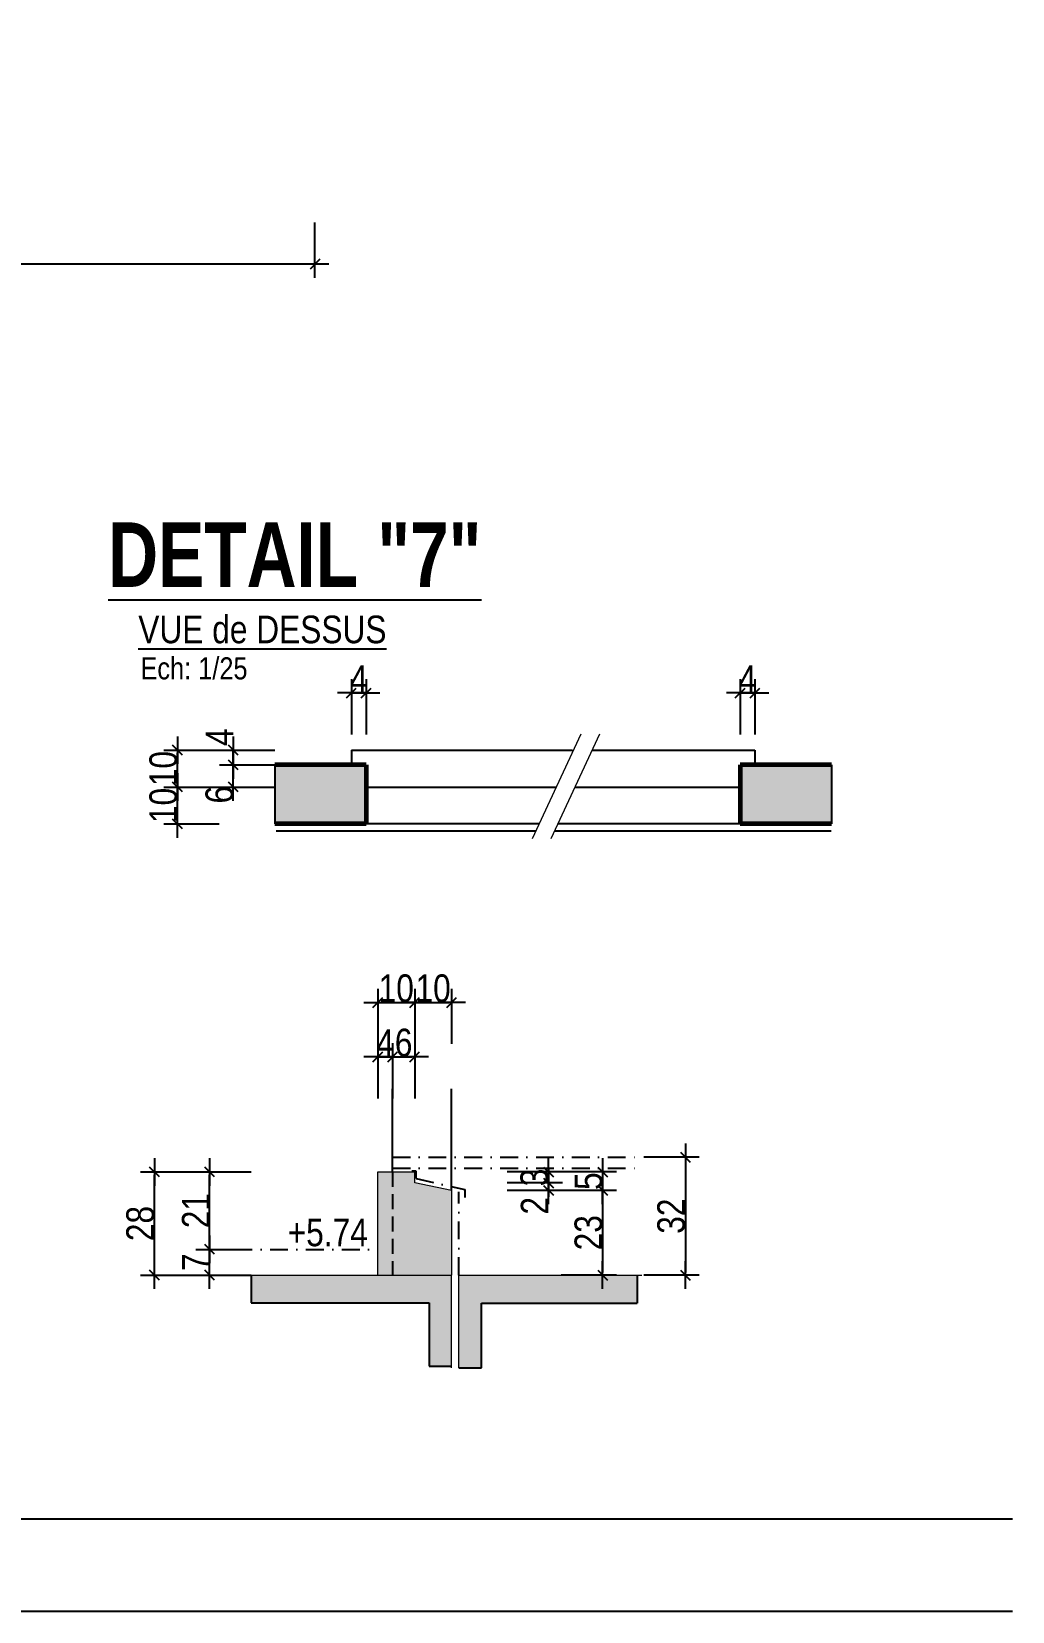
# Model space of a CAD drawing. Header units: centimetres. Extents: x -10252 to 0, y 2374 to 6574.
# Drawn here: x -3749 to -3217, y 2374 to 3231 of the extents above; entities that cross this region are included whole.
import ezdxf
from ezdxf.enums import TextEntityAlignment as Align

# ---------------------------------------------------------------- set-up
doc = ezdxf.new("R2010")
doc.units = ezdxf.units.CM
doc.header["$LTSCALE"] = 12.7
doc.header["$PDMODE"] = 1
doc.header["$PDSIZE"] = -2
doc.linetypes.add('CACHEX2', pattern=[19.05, 12.7, -6.35])
doc.linetypes.add('TIRETPTX2', pattern=[50.8, 25.4, -12.7, 0, -12.7])
for name, color, linetype in [('01_cote_gen', 4, 'Continuous'), ('01_linteaux', 2, 'Continuous'), ('01_poch_BN', 9, 'Continuous'), ('01_poch_murs', 253, 'Continuous'), ('01_texte', 230, 'Continuous'), ('AA_COTES', 2, 'Continuous')]:
    doc.layers.add(name, color=color, linetype=linetype)
doc.layers.add('01_murs_coup', color=5, linetype='Continuous', lineweight=60)
doc.layers.add('01_tram_axes', color=2, linetype='TIRETPTX2', lineweight=9)
doc.styles.add('ARIAL NA', font='ARIALN.TTF')
doc.styles.add('impact', font='impact.ttf')
doc.styles.add('STYLE2', font='ARIALN.TTF')
doc.dimstyles.new('JB25', dxfattribs={"dimscale": 0.1, "dimtxt": 150, "dimasz": 15, "dimexe": 0.1, "dimexo": 0.1, "dimgap": 0.09, "dimtad": 1, "dimdec": 1, "dimlfac": 0.5, "dimdsep": 46, "dimtxsty": 'STYLE2', "dimblk1": 'BOND_G', "dimblk2": 'BOND_D', "dimsah": 1, "dimcen": 1.5, "dimdle": 0.01, "dimse1": 1, "dimse2": 1, "dimclrd": 4, "dimclre": 2, "dimclrt": 6, "dimazin": 2, "dimtfac": 2.333333, "dimtdec": 1, "dimtix": 1, "dimtmove": 2, "dimatfit": 3, "dimldrblk": 'BOND_G', "dimfxl": 1, "dimtolj": 1, "dimtzin": 0, "dimarcsym": 0})
doc.dimstyles.new('JB50', dxfattribs={"dimscale": 0.1, "dimtxt": 150, "dimasz": 15, "dimexe": 0.1, "dimexo": 0.1, "dimgap": 0.09, "dimtad": 1, "dimdec": 1, "dimdsep": 46, "dimtxsty": 'STYLE2', "dimblk1": 'BOND_G', "dimblk2": 'BOND_D', "dimsah": 1, "dimcen": 1.5, "dimdle": 0.01, "dimse1": 1, "dimse2": 1, "dimclrd": 4, "dimclre": 2, "dimclrt": 6, "dimazin": 2, "dimtfac": 2.333333, "dimtdec": 1, "dimtix": 1, "dimtmove": 2, "dimatfit": 3, "dimldrblk": 'BOND_G', "dimfxl": 1, "dimtolj": 1, "dimtzin": 0, "dimarcsym": 0})

# ---------------------------------------------------------------- blocks, each defined once
blk = doc.blocks.new('BOND_G')
at = {"layer": 'AA_COTES', "color": 0}
for p, q in [((0, -5), (0, 15)), ((5, 0), (-5, 0)), ((1.77, 1.77), (-1.77, -1.77))]:
    blk.add_line(p, q, dxfattribs=at)
blk = doc.blocks.new('BOND_D')
at = {"layer": 'AA_COTES', "color": 0}
for p, q in [((5, 0), (-5, 0)), ((-1.77, -1.77), (1.77, 1.77)), ((0, 5), (0, -15))]:
    blk.add_line(p, q, dxfattribs=at)
blk = doc.blocks.new('*D1533')
at = {"layer": '01_cote_gen', "color": 4, "lineweight": -2, "transparency": 16777216}
blk.add_line((-3597.24, 3104.86), (-5015.24, 3104.86), dxfattribs=at)
at = {"layer": 'Defpoints', "color": 0, "transparency": 16777216}
for p in [(-5016.74, 3525.39), (-3595.74, 3525.31), (-5016.74, 3104.86)]:
    blk.add_point(p, dxfattribs=at)
at = {"layer": '01_cote_gen', "color": 4, "lineweight": -2, "transparency": 16777216, "xscale": 1.5, "yscale": 1.5, "zscale": 1.5, "rotation": 180}
blk.add_blockref('BOND_D', (-5016.74, 3104.86), dxfattribs=at)
at = {"layer": '01_cote_gen', "color": 4, "lineweight": -2, "transparency": 16777216, "xscale": 1.5, "yscale": 1.5, "zscale": 1.5}
blk.add_blockref('BOND_G', (-3595.74, 3104.86), dxfattribs=at)
at = {"layer": '01_cote_gen', "color": 6, "transparency": 16777216, "insert": (-4305.81, 3112.4), "char_height": 15, "attachment_point": 5, "style": 'STYLE2'}
blk.add_mtext('\\A1;1421', dxfattribs=at)
blk = doc.blocks.new('*D2078')
at = {"layer": '01_cote_gen', "color": 4, "lineweight": -2, "transparency": 16777216}
blk.add_line((-3640, 2822.65), (-3640, 2831.65), dxfattribs=at)
at = {"layer": 'Defpoints', "color": 0, "transparency": 16777216}
for p in [(-3640, 2833.15), (-3567.94, 2833.15), (-3552.52, 2821.15)]:
    blk.add_point(p, dxfattribs=at)
at = {"layer": '01_cote_gen', "color": 4, "lineweight": -2, "transparency": 16777216, "xscale": 1.5, "yscale": 1.5, "zscale": 1.5}
for name, p, rotation in [('BOND_D', (-3640, 2833.15), 90), ('BOND_G', (-3640, 2821.15), 270)]:
    blk.add_blockref(name, p, dxfattribs=dict(at, rotation=rotation))
at = {"layer": '01_cote_gen', "color": 6, "transparency": 16777216, "insert": (-3647.51, 2816.98), "char_height": 15, "attachment_point": 5, "rotation": 90, "style": 'STYLE2'}
blk.add_mtext('\\A1;6', dxfattribs=at)
blk = doc.blocks.new('*D2072')
at = {"layer": '01_cote_gen', "color": 4, "lineweight": -2, "transparency": 16777216}
blk.add_line((-3670.25, 2822.65), (-3670.25, 2839.65), dxfattribs=at)
at = {"layer": 'Defpoints', "color": 0, "transparency": 16777216}
for p in [(-3670.25, 2841.15), (-3627.49, 2841.15), (-3628.36, 2821.15)]:
    blk.add_point(p, dxfattribs=at)
at = {"layer": '01_cote_gen', "color": 4, "lineweight": -2, "transparency": 16777216, "xscale": 1.5, "yscale": 1.5, "zscale": 1.5}
for name, p, rotation in [('BOND_D', (-3670.25, 2841.15), 90), ('BOND_G', (-3670.25, 2821.15), 270)]:
    blk.add_blockref(name, p, dxfattribs=dict(at, rotation=rotation))
at = {"layer": '01_cote_gen', "color": 6, "transparency": 16777216, "insert": (-3677.92, 2831.15), "char_height": 15, "attachment_point": 5, "rotation": 90, "style": 'STYLE2'}
blk.add_mtext('\\A1;10', dxfattribs=at)
blk = doc.blocks.new('*D2073')
at = {"layer": '01_cote_gen', "color": 4, "lineweight": -2, "transparency": 16777216}
blk.add_line((-3640, 2834.65), (-3640, 2839.65), dxfattribs=at)
at = {"layer": 'Defpoints', "color": 0, "transparency": 16777216}
for p in [(-3647.75, 2841.15), (-3640, 2841.15), (-3647.5, 2833.15)]:
    blk.add_point(p, dxfattribs=at)
at = {"layer": '01_cote_gen', "color": 4, "lineweight": -2, "transparency": 16777216, "xscale": 1.5, "yscale": 1.5, "zscale": 1.5}
for name, p, rotation in [('BOND_D', (-3640, 2841.15), 90), ('BOND_G', (-3640, 2833.15), 270)]:
    blk.add_blockref(name, p, dxfattribs=dict(at, rotation=rotation))
at = {"layer": '01_cote_gen', "color": 6, "transparency": 16777216, "insert": (-3647.54, 2848.22), "char_height": 15, "attachment_point": 5, "rotation": 90, "style": 'STYLE2'}
blk.add_mtext('\\A1;4', dxfattribs=at)
blk = doc.blocks.new('*D2079')
at = {"layer": '01_cote_gen', "color": 4, "lineweight": -2, "transparency": 16777216}
for p, q in [((-3577.44, 2872.22), (-3578.94, 2872.22)), ((-3567.94, 2872.22), (-3575.94, 2872.22)), ((-3566.44, 2872.22), (-3564.94, 2872.22))]:
    blk.add_line(p, q, dxfattribs=at)
at = {"layer": 'Defpoints', "color": 0, "transparency": 16777216}
for p in [(-3575.94, 2872.22), (-3575.94, 2841.15), (-3567.94, 2833.15)]:
    blk.add_point(p, dxfattribs=at)
at = {"layer": '01_cote_gen', "color": 4, "lineweight": -2, "transparency": 16777216, "xscale": 1.5, "yscale": 1.5, "zscale": 1.5}
blk.add_blockref('BOND_D', (-3575.94, 2872.22), dxfattribs=at)
at = {"layer": '01_cote_gen', "color": 4, "lineweight": -2, "transparency": 16777216, "xscale": 1.5, "yscale": 1.5, "zscale": 1.5, "rotation": 180}
blk.add_blockref('BOND_G', (-3567.94, 2872.22), dxfattribs=at)
at = {"layer": '01_cote_gen', "color": 6, "transparency": 16777216, "insert": (-3571.94, 2879.73), "char_height": 15, "attachment_point": 5, "style": 'STYLE2'}
blk.add_mtext('\\A1;4', dxfattribs=at)
blk = doc.blocks.new('*D2080')
at = {"layer": '01_cote_gen', "color": 4, "lineweight": -2, "transparency": 16777216}
for p, q in [((-3366.57, 2872.22), (-3368.07, 2872.22)), ((-3357.07, 2872.22), (-3365.07, 2872.22)), ((-3355.57, 2872.22), (-3354.07, 2872.22))]:
    blk.add_line(p, q, dxfattribs=at)
at = {"layer": 'Defpoints', "color": 0, "transparency": 16777216}
for p in [(-3365.07, 2872.22), (-3365.07, 2833.15), (-3357.07, 2833.15)]:
    blk.add_point(p, dxfattribs=at)
at = {"layer": '01_cote_gen', "color": 4, "lineweight": -2, "transparency": 16777216, "xscale": 1.5, "yscale": 1.5, "zscale": 1.5}
blk.add_blockref('BOND_D', (-3365.07, 2872.22), dxfattribs=at)
at = {"layer": '01_cote_gen', "color": 4, "lineweight": -2, "transparency": 16777216, "xscale": 1.5, "yscale": 1.5, "zscale": 1.5, "rotation": 180}
blk.add_blockref('BOND_G', (-3357.07, 2872.22), dxfattribs=at)
at = {"layer": '01_cote_gen', "color": 6, "transparency": 16777216, "insert": (-3361.07, 2879.73), "char_height": 15, "attachment_point": 5, "style": 'STYLE2'}
blk.add_mtext('\\A1;4', dxfattribs=at)
blk = doc.blocks.new('*D2081')
at = {"layer": '01_cote_gen', "color": 4, "lineweight": -2, "ltscale": 2, "transparency": 16777216}
blk.add_line((-3652.85, 2571.82), (-3652.85, 2610.82), dxfattribs=at)
at = {"layer": 'Defpoints', "color": 0, "ltscale": 2, "transparency": 16777216}
for p in [(-3652.85, 2612.32), (-3561.62, 2612.32), (-3630.62, 2570.32)]:
    blk.add_point(p, dxfattribs=at)
at = {"layer": '01_cote_gen', "color": 4, "lineweight": -2, "ltscale": 2, "transparency": 16777216, "xscale": 1.5, "yscale": 1.5, "zscale": 1.5}
for name, p, rotation in [('BOND_D', (-3652.85, 2612.32), 90), ('BOND_G', (-3652.85, 2570.32), 270)]:
    blk.add_blockref(name, p, dxfattribs=dict(at, rotation=rotation))
at = {"layer": '01_cote_gen', "color": 6, "ltscale": 2, "transparency": 16777216, "insert": (-3660.39, 2591.32), "char_height": 15, "attachment_point": 5, "rotation": 90, "style": 'STYLE2'}
blk.add_mtext('\\A1;21', dxfattribs=at)
blk = doc.blocks.new('*D2082')
at = {"layer": '01_cote_gen', "color": 4, "lineweight": -2, "ltscale": 2, "transparency": 16777216}
blk.add_line((-3652.85, 2557.82), (-3652.85, 2568.82), dxfattribs=at)
at = {"layer": 'Defpoints', "color": 0, "ltscale": 2, "transparency": 16777216}
for p in [(-3652.85, 2570.32), (-3631.41, 2570.32), (-3631.41, 2556.32)]:
    blk.add_point(p, dxfattribs=at)
at = {"layer": '01_cote_gen', "color": 4, "lineweight": -2, "ltscale": 2, "transparency": 16777216, "xscale": 1.5, "yscale": 1.5, "zscale": 1.5}
for name, p, rotation in [('BOND_D', (-3652.85, 2570.32), 90), ('BOND_G', (-3652.85, 2556.32), 270)]:
    blk.add_blockref(name, p, dxfattribs=dict(at, rotation=rotation))
at = {"layer": '01_cote_gen', "color": 6, "ltscale": 2, "transparency": 16777216, "insert": (-3660.36, 2563.32), "char_height": 15, "attachment_point": 5, "rotation": 90, "style": 'STYLE2'}
blk.add_mtext('\\A1;7', dxfattribs=at)
blk = doc.blocks.new('*D2074')
at = {"layer": '01_cote_gen', "color": 4, "lineweight": -2, "ltscale": 2, "transparency": 16777216}
blk.add_line((-3682.78, 2557.82), (-3682.78, 2610.82), dxfattribs=at)
at = {"layer": 'Defpoints', "color": 0, "ltscale": 2, "transparency": 16777216}
for p in [(-3682.78, 2612.32), (-3630.35, 2612.32), (-3630.35, 2556.32)]:
    blk.add_point(p, dxfattribs=at)
at = {"layer": '01_cote_gen', "color": 4, "lineweight": -2, "ltscale": 2, "transparency": 16777216, "xscale": 1.5, "yscale": 1.5, "zscale": 1.5}
for name, p, rotation in [('BOND_D', (-3682.78, 2612.32), 90), ('BOND_G', (-3682.78, 2556.32), 270)]:
    blk.add_blockref(name, p, dxfattribs=dict(at, rotation=rotation))
at = {"layer": '01_cote_gen', "color": 6, "ltscale": 2, "transparency": 16777216, "insert": (-3690.45, 2584.32), "char_height": 15, "attachment_point": 5, "rotation": 90, "style": 'STYLE2'}
blk.add_mtext('\\A1;28', dxfattribs=at)
blk = doc.blocks.new('*D2083')
at = {"layer": '01_murs_coup', "color": 4, "lineweight": -2, "ltscale": 2, "transparency": 16777216}
blk.add_line((-3394.76, 2618.82), (-3394.76, 2557.82), dxfattribs=at)
at = {"layer": 'Defpoints', "color": 0, "ltscale": 2, "transparency": 16777216}
for p in [(-3418.36, 2620.32), (-3421.88, 2556.32), (-3394.76, 2556.32)]:
    blk.add_point(p, dxfattribs=at)
at = {"layer": '01_murs_coup', "color": 4, "lineweight": -2, "ltscale": 2, "transparency": 16777216, "xscale": 1.5, "yscale": 1.5, "zscale": 1.5}
for name, p, rotation in [('BOND_G', (-3394.76, 2620.32), 90), ('BOND_D', (-3394.76, 2556.32), 270)]:
    blk.add_blockref(name, p, dxfattribs=dict(at, rotation=rotation))
at = {"layer": '01_murs_coup', "color": 6, "ltscale": 2, "transparency": 16777216, "insert": (-3402.43, 2588.32), "char_height": 15, "attachment_point": 5, "rotation": 90, "style": 'STYLE2'}
blk.add_mtext('\\A1;32', dxfattribs=at)
blk = doc.blocks.new('*D2084')
at = {"layer": '01_murs_coup', "color": 4, "lineweight": -2, "ltscale": 2, "transparency": 16777216}
for p, q in [((-3563.12, 2674.75), (-3564.62, 2674.75)), ((-3553.62, 2674.75), (-3561.62, 2674.75)), ((-3552.12, 2674.75), (-3550.62, 2674.75))]:
    blk.add_line(p, q, dxfattribs=at)
at = {"layer": 'Defpoints', "color": 0, "ltscale": 2, "transparency": 16777216}
for p in [(-3561.62, 2674.75), (-3561.62, 2612.32), (-3553.62, 2612.32)]:
    blk.add_point(p, dxfattribs=at)
at = {"layer": '01_murs_coup', "color": 4, "lineweight": -2, "ltscale": 2, "transparency": 16777216, "xscale": 1.5, "yscale": 1.5, "zscale": 1.5}
blk.add_blockref('BOND_D', (-3561.62, 2674.75), dxfattribs=at)
at = {"layer": '01_murs_coup', "color": 4, "lineweight": -2, "ltscale": 2, "transparency": 16777216, "xscale": 1.5, "yscale": 1.5, "zscale": 1.5, "rotation": 180}
blk.add_blockref('BOND_G', (-3553.62, 2674.75), dxfattribs=at)
at = {"layer": '01_murs_coup', "color": 6, "ltscale": 2, "transparency": 16777216, "insert": (-3557.62, 2682.26), "char_height": 15, "attachment_point": 5, "style": 'STYLE2'}
blk.add_mtext('\\A1;4', dxfattribs=at)
blk = doc.blocks.new('*D2085')
at = {"layer": '01_murs_coup', "color": 4, "lineweight": -2, "ltscale": 2, "transparency": 16777216}
blk.add_line((-3552.12, 2674.75), (-3543.12, 2674.75), dxfattribs=at)
at = {"layer": 'Defpoints', "color": 0, "ltscale": 2, "transparency": 16777216}
for p in [(-3541.62, 2674.75), (-3553.62, 2606.32), (-3541.62, 2606.32)]:
    blk.add_point(p, dxfattribs=at)
at = {"layer": '01_murs_coup', "color": 4, "lineweight": -2, "ltscale": 2, "transparency": 16777216, "xscale": 1.5, "yscale": 1.5, "zscale": 1.5, "rotation": 180}
blk.add_blockref('BOND_G', (-3553.62, 2674.75), dxfattribs=at)
at = {"layer": '01_murs_coup', "color": 4, "lineweight": -2, "ltscale": 2, "transparency": 16777216, "xscale": 1.5, "yscale": 1.5, "zscale": 1.5}
blk.add_blockref('BOND_D', (-3541.62, 2674.75), dxfattribs=at)
at = {"layer": '01_murs_coup', "color": 6, "ltscale": 2, "transparency": 16777216, "insert": (-3547.62, 2682.42), "char_height": 15, "attachment_point": 5, "style": 'STYLE2'}
blk.add_mtext('\\A1;6', dxfattribs=at)
blk = doc.blocks.new('*D2075')
at = {"layer": '01_murs_coup', "color": 4, "lineweight": -2, "ltscale": 2, "transparency": 16777216}
blk.add_line((-3560.12, 2704.24), (-3543.12, 2704.24), dxfattribs=at)
at = {"layer": 'Defpoints', "color": 0, "ltscale": 2, "transparency": 16777216}
for p in [(-3541.62, 2704.24), (-3561.62, 2652.25), (-3541.62, 2652.25)]:
    blk.add_point(p, dxfattribs=at)
at = {"layer": '01_murs_coup', "color": 4, "lineweight": -2, "ltscale": 2, "transparency": 16777216, "xscale": 1.5, "yscale": 1.5, "zscale": 1.5, "rotation": 180}
blk.add_blockref('BOND_G', (-3561.62, 2704.24), dxfattribs=at)
at = {"layer": '01_murs_coup', "color": 4, "lineweight": -2, "ltscale": 2, "transparency": 16777216, "xscale": 1.5, "yscale": 1.5, "zscale": 1.5}
blk.add_blockref('BOND_D', (-3541.62, 2704.24), dxfattribs=at)
at = {"layer": '01_murs_coup', "color": 6, "ltscale": 2, "transparency": 16777216, "insert": (-3551.62, 2711.9), "char_height": 15, "attachment_point": 5, "style": 'STYLE2'}
blk.add_mtext('\\A1;10', dxfattribs=at)
blk = doc.blocks.new('*D2086')
at = {"layer": '01_murs_coup', "color": 4, "lineweight": -2, "ltscale": 2, "transparency": 16777216}
blk.add_line((-3540.12, 2704.24), (-3523.12, 2704.24), dxfattribs=at)
at = {"layer": 'Defpoints', "color": 0, "ltscale": 2, "transparency": 16777216}
for p in [(-3521.62, 2704.24), (-3541.62, 2696.74), (-3521.62, 2602.32)]:
    blk.add_point(p, dxfattribs=at)
at = {"layer": '01_murs_coup', "color": 4, "lineweight": -2, "ltscale": 2, "transparency": 16777216, "xscale": 1.5, "yscale": 1.5, "zscale": 1.5, "rotation": 180}
blk.add_blockref('BOND_G', (-3541.62, 2704.24), dxfattribs=at)
at = {"layer": '01_murs_coup', "color": 4, "lineweight": -2, "ltscale": 2, "transparency": 16777216, "xscale": 1.5, "yscale": 1.5, "zscale": 1.5}
blk.add_blockref('BOND_D', (-3521.62, 2704.24), dxfattribs=at)
at = {"layer": '01_murs_coup', "color": 6, "ltscale": 2, "transparency": 16777216, "insert": (-3531.62, 2711.9), "char_height": 15, "attachment_point": 5, "style": 'STYLE2'}
blk.add_mtext('\\A1;10', dxfattribs=at)
blk = doc.blocks.new('*D2087')
at = {"layer": '01_murs_coup', "color": 4, "lineweight": -2, "ltscale": 2, "transparency": 16777216}
for p, q in [((-3469.01, 2613.82), (-3469.01, 2615.32)), ((-3469.01, 2606.32), (-3469.01, 2612.32)), ((-3469.01, 2604.82), (-3469.01, 2603.32))]:
    blk.add_line(p, q, dxfattribs=at)
at = {"layer": 'Defpoints', "color": 0, "ltscale": 2, "transparency": 16777216}
for p in [(-3546.94, 2612.32), (-3541.62, 2606.32), (-3469.01, 2612.32)]:
    blk.add_point(p, dxfattribs=at)
at = {"layer": '01_murs_coup', "color": 4, "lineweight": -2, "ltscale": 2, "transparency": 16777216, "xscale": 1.5, "yscale": 1.5, "zscale": 1.5}
for name, p, rotation in [('BOND_D', (-3469.01, 2612.32), 270), ('BOND_G', (-3469.01, 2606.32), 90)]:
    blk.add_blockref(name, p, dxfattribs=dict(at, rotation=rotation))
at = {"layer": '01_murs_coup', "color": 6, "ltscale": 2, "transparency": 16777216, "insert": (-3476.68, 2609.32), "char_height": 15, "attachment_point": 5, "rotation": 90, "style": 'STYLE2'}
blk.add_mtext('\\A1;3', dxfattribs=at)
blk = doc.blocks.new('*D2088')
at = {"layer": '01_murs_coup', "color": 4, "lineweight": -2, "ltscale": 2, "transparency": 16777216}
blk.add_line((-3469.01, 2604.82), (-3469.01, 2603.82), dxfattribs=at)
at = {"layer": 'Defpoints', "color": 0, "ltscale": 2, "transparency": 16777216}
for p in [(-3541.62, 2606.32), (-3521.62, 2602.32), (-3469.01, 2602.32)]:
    blk.add_point(p, dxfattribs=at)
at = {"layer": '01_murs_coup', "color": 4, "lineweight": -2, "ltscale": 2, "transparency": 16777216, "xscale": 1.5, "yscale": 1.5, "zscale": 1.5}
for name, p, rotation in [('BOND_G', (-3469.01, 2606.32), 90), ('BOND_D', (-3469.01, 2602.32), 270)]:
    blk.add_blockref(name, p, dxfattribs=dict(at, rotation=rotation))
at = {"layer": '01_murs_coup', "color": 6, "ltscale": 2, "transparency": 16777216, "insert": (-3476.55, 2593.95), "char_height": 15, "attachment_point": 5, "rotation": 90, "style": 'STYLE2'}
blk.add_mtext('\\A1;2', dxfattribs=at)
blk = doc.blocks.new('*D2076')
at = {"layer": '01_murs_coup', "color": 4, "lineweight": -2, "ltscale": 2, "transparency": 16777216}
blk.add_line((-3439.66, 2610.82), (-3439.66, 2603.82), dxfattribs=at)
at = {"layer": 'Defpoints', "color": 0, "ltscale": 2, "transparency": 16777216}
for p in [(-3461.51, 2612.32), (-3461.51, 2602.32), (-3439.66, 2602.32)]:
    blk.add_point(p, dxfattribs=at)
at = {"layer": '01_murs_coup', "color": 4, "lineweight": -2, "ltscale": 2, "transparency": 16777216, "xscale": 1.5, "yscale": 1.5, "zscale": 1.5}
for name, p, rotation in [('BOND_G', (-3439.66, 2612.32), 90), ('BOND_D', (-3439.66, 2602.32), 270)]:
    blk.add_blockref(name, p, dxfattribs=dict(at, rotation=rotation))
at = {"layer": '01_murs_coup', "color": 6, "ltscale": 2, "transparency": 16777216, "insert": (-3447.3, 2607.32), "char_height": 15, "attachment_point": 5, "rotation": 90, "style": 'STYLE2'}
blk.add_mtext('\\A1;5', dxfattribs=at)
blk = doc.blocks.new('*D2089')
at = {"layer": '01_murs_coup', "color": 4, "lineweight": -2, "ltscale": 2, "transparency": 16777216}
blk.add_line((-3439.66, 2600.82), (-3439.66, 2557.82), dxfattribs=at)
at = {"layer": 'Defpoints', "color": 0, "ltscale": 2, "transparency": 16777216}
for p in [(-3454.61, 2602.32), (-3448.92, 2556.32), (-3439.66, 2556.32)]:
    blk.add_point(p, dxfattribs=at)
at = {"layer": '01_murs_coup', "color": 4, "lineweight": -2, "ltscale": 2, "transparency": 16777216, "xscale": 1.5, "yscale": 1.5, "zscale": 1.5}
for name, p, rotation in [('BOND_G', (-3439.66, 2602.32), 90), ('BOND_D', (-3439.66, 2556.32), 270)]:
    blk.add_blockref(name, p, dxfattribs=dict(at, rotation=rotation))
at = {"layer": '01_murs_coup', "color": 6, "ltscale": 2, "transparency": 16777216, "insert": (-3447.33, 2579.32), "char_height": 15, "attachment_point": 5, "rotation": 90, "style": 'STYLE2'}
blk.add_mtext('\\A1;23', dxfattribs=at)
blk = doc.blocks.new('*D2077')
at = {"layer": '01_cote_gen', "color": 4, "lineweight": -2, "ltscale": 2, "transparency": 16777216}
blk.add_line((-3670.25, 2802.65), (-3670.25, 2819.65), dxfattribs=at)
at = {"layer": 'Defpoints', "color": 0, "ltscale": 2, "transparency": 16777216}
for p in [(-3670.25, 2821.15), (-3544.29, 2821.15), (-3539.55, 2801.15)]:
    blk.add_point(p, dxfattribs=at)
at = {"layer": '01_cote_gen', "color": 4, "lineweight": -2, "ltscale": 2, "transparency": 16777216, "xscale": 1.5, "yscale": 1.5, "zscale": 1.5}
for name, p, rotation in [('BOND_D', (-3670.25, 2821.15), 90), ('BOND_G', (-3670.25, 2801.15), 270)]:
    blk.add_blockref(name, p, dxfattribs=dict(at, rotation=rotation))
at = {"layer": '01_cote_gen', "color": 6, "ltscale": 2, "transparency": 16777216, "insert": (-3677.92, 2811.15), "char_height": 15, "attachment_point": 5, "rotation": 90, "style": 'STYLE2'}
blk.add_mtext('\\A1;10', dxfattribs=at)

msp = doc.modelspace()

# ---------------------------------------------------------------- hatches: boundary and pattern name
at = {"layer": '01_poch_BN'}
h = msp.add_hatch(color=256, dxfattribs=at)
h.dxf.hatch_style = 1
h.paths.add_polyline_path([(-3567.94, 2833.15), (-3617.47, 2833.15), (-3617.47, 2801.15), (-3567.94, 2801.15)])
h.paths.add_polyline_path([(-3315.55, 2833.15), (-3365.07, 2833.15), (-3365.07, 2801.15), (-3315.55, 2801.15)])
at = {"layer": '01_poch_BN', "ltscale": 2}
h = msp.add_hatch(color=256, dxfattribs=at)
h.dxf.hatch_style = 1
h.paths.add_polyline_path([(-3521.62, 2556.32), (-3630.35, 2556.32), (-3630.35, 2541.23), (-3533.84, 2541.23), (-3533.84, 2507), (-3521.62, 2507)])
h.paths.add_polyline_path([(-3521.62, 2602.32), (-3541.62, 2606.32), (-3541.62, 2612.32), (-3553.62, 2612.32), (-3553.62, 2556.32), (-3521.62, 2556.32)])
h.paths.add_polyline_path([(-3553.62, 2612.32), (-3561.62, 2612.32), (-3561.62, 2556.32), (-3553.62, 2556.32)])
h = msp.add_hatch(color=256, dxfattribs=at)
h.dxf.hatch_style = 1
h.paths.add_polyline_path([(-3420.98, 2556.32), (-3517.62, 2556.32), (-3517.62, 2506.06), (-3505.44, 2506.06), (-3505.44, 2541.15), (-3420.98, 2541.15)])

# ---------------------------------------------------------------- linework, layer by layer
at = {"layer": '01_cote_gen'}
msp.add_line((-3217.41, 2373.88), (-10252.01, 2373.88), dxfattribs=at)
at = {"layer": '01_linteaux'}
for p, q in [((-3575.94, 2841.15), (-3456, 2841.15)), ((-3575.94, 2841.15), (-3575.94, 2833.15)), ((-3445.48, 2841.15), (-3357.07, 2841.15)), ((-3357.07, 2841.15), (-3357.07, 2833.15)), ((-3567.94, 2821.15), (-3464.86, 2821.15)), ((-3454.71, 2821.15), (-3365.07, 2821.15)), ((-3475.94, 2797.15), (-3616.71, 2797.15)), ((-3474.09, 2801.15), (-3567.94, 2801.15)), ((-3315.77, 2797.15), (-3465.8, 2797.15)), ((-3365.07, 2801.15), (-3463.95, 2801.15)), ((-3553.62, 2612.32), (-3553.62, 2657.35)), ((-3521.62, 2602.32), (-3521.62, 2657.35)), ((-3553.62, 2614.32), (-3553.62, 2620.32))]:
    msp.add_line(p, q, dxfattribs=at)
at = {"layer": '01_linteaux', "linetype": 'TIRETPTX2', "ltscale": 0.03}
for p, q in [((-3553.62, 2620.32), (-3418.36, 2620.32)), ((-3553.62, 2614.32), (-3418.36, 2614.32)), ((-3540.85, 2612.72), (-3543.09, 2612.72)), ((-3540.85, 2608.72), (-3540.85, 2612.72)), ((-3540.85, 2608.72), (-3514.45, 2602.84)), ((-3517.62, 2556.32), (-3517.62, 2601.6)), ((-3514.45, 2602.84), (-3514.45, 2598.41)), ((-3639.49, 2570.32), (-3561.62, 2570.32))]:
    msp.add_line(p, q, dxfattribs=at)
at = {"layer": '01_linteaux', "linetype": 'CACHEX2', "ltscale": 0.05}
msp.add_line((-3553.62, 2612.32), (-3553.62, 2556.32), dxfattribs=at)
at = {"layer": '01_murs_coup'}
for p, q in [((-3567.94, 2833.15), (-3617.47, 2833.15)), ((-3567.94, 2833.15), (-3567.94, 2801.15)), ((-3365.07, 2833.15), (-3365.07, 2801.15)), ((-3315.55, 2833.15), (-3365.07, 2833.15)), ((-3567.94, 2801.15), (-3617.47, 2801.15)), ((-3315.55, 2801.15), (-3365.07, 2801.15))]:
    msp.add_line(p, q, dxfattribs=at)
at = {"layer": '01_murs_coup', "linetype": 'Continuous', "lineweight": 5}
for p, q in [((-3561.62, 2612.32), (-3541.62, 2612.32)), ((-3561.62, 2556.32), (-3561.62, 2612.32)), ((-3541.62, 2606.32), (-3541.62, 2612.32)), ((-3521.62, 2602.32), (-3541.62, 2606.32)), ((-3521.62, 2602.32), (-3521.62, 2556.32)), ((-3639.49, 2556.32), (-3521.62, 2556.32)), ((-3521.62, 2506.06), (-3521.62, 2556.32)), ((-3517.62, 2506.06), (-3517.62, 2556.32)), ((-3517.62, 2556.32), (-3418.36, 2556.32))]:
    msp.add_line(p, q, dxfattribs=at)
at = {"layer": '01_poch_BN'}
for p, q in [((-3315.55, 2833.15), (-3315.55, 2801.15)), ((-3630.35, 2556.32), (-3630.35, 2541.23)), ((-3420.98, 2556.32), (-3420.98, 2541.15)), ((-3630.35, 2541.23), (-3533.84, 2541.23)), ((-3533.84, 2541.23), (-3533.84, 2507)), ((-3505.44, 2506.06), (-3505.44, 2541.15)), ((-3505.44, 2541.15), (-3420.98, 2541.15)), ((-3533.84, 2507), (-3521.62, 2507)), ((-3517.62, 2506.06), (-3505.44, 2506.06))]:
    msp.add_line(p, q, dxfattribs=at)
at = {"layer": '01_poch_murs'}
msp.add_line((-3617.47, 2833.15), (-3617.47, 2801.15), dxfattribs=at)
at = {"layer": '01_texte'}
msp.add_line((-3217.41, 2423.88), (-10202.01, 2423.88), dxfattribs=at)
at = {"layer": '01_tram_axes', "ltscale": 0.5}
for p, q in [((-3451.59, 2849.88), (-3477.87, 2792.96)), ((-3441.45, 2849.88), (-3467.73, 2792.96))]:
    msp.add_line(p, q, dxfattribs=at)

# ---------------------------------------------------------------- texts
at = {"layer": '01_texte', "style": 'impact'}
msp.add_text('%%UDETAIL "7"', height=35, dxfattribs=at).set_placement((-3606.63, 2919.23), align=Align.BOTTOM_CENTER)
at = {"layer": '01_texte', "style": 'ARIAL NA'}
for s, height, p in [('%%UVUE de DESSUS', 15, (-3691.54, 2899.16)), (' Ech: 1/25', 12, (-3694.19, 2879.55)), ('+5.74', 15, (-3610.54, 2572.01))]:
    msp.add_text(s, height=height, dxfattribs=at).set_placement(p)

# ---------------------------------------------------------------- dimensions: what is measured, and where the dimension line sits
at = {"layer": '01_cote_gen'}
dim = msp.add_linear_dim(base=(-5016.74, 3104.86), p1=(-3595.74, 3525.31), p2=(-5016.74, 3525.39), dimstyle='JB50', dxfattribs=at)
dim.commit()
dim.dimension.update_dxf_attribs({"geometry": '*D1533', "text_midpoint": (-4305.81, 3112.4), "dimtype": 160})
for base, p1, p2, picture, middle in [((-3575.94, 2872.22), (-3567.94, 2833.15), (-3575.94, 2841.15), '*D2079', (-3571.94, 2879.73)), ((-3365.07, 2872.22), (-3357.07, 2833.15), (-3365.07, 2833.15), '*D2080', (-3361.07, 2879.73))]:
    dim = msp.add_linear_dim(base=base, p1=p1, p2=p2, dimstyle='JB25', dxfattribs=at)
    dim.commit()
    dim.dimension.update_dxf_attribs({"geometry": picture, "text_midpoint": middle})
dim = msp.add_linear_dim(base=(-3670.25, 2841.15), p1=(-3628.36, 2821.15), p2=(-3627.49, 2841.15), angle=90, dimstyle='JB25', dxfattribs=at)
dim.commit()
dim.dimension.update_dxf_attribs({"geometry": '*D2072', "text_midpoint": (-3677.92, 2831.15)})
for base, p1, p2, picture, middle in [((-3640, 2841.15), (-3647.5, 2833.15), (-3647.75, 2841.15), '*D2073', (-3647.54, 2848.22)), ((-3640, 2833.15), (-3552.52, 2821.15), (-3567.94, 2833.15), '*D2078', (-3647.51, 2816.98))]:
    dim = msp.add_linear_dim(base=base, p1=p1, p2=p2, angle=90, dimstyle='JB25', dxfattribs=at)
    dim.commit()
    dim.dimension.update_dxf_attribs({"geometry": picture, "text_midpoint": middle, "dimtype": 160})
at = {"layer": '01_cote_gen', "ltscale": 2}
for base, p1, p2, picture, middle in [((-3670.25, 2821.15), (-3539.55, 2801.15), (-3544.29, 2821.15), '*D2077', (-3677.92, 2811.15)), ((-3682.78, 2612.32), (-3630.35, 2556.32), (-3630.35, 2612.32), '*D2074', (-3690.45, 2584.32)), ((-3652.85, 2612.32), (-3630.62, 2570.32), (-3561.62, 2612.32), '*D2081', (-3660.39, 2591.32)), ((-3652.85, 2570.32), (-3631.41, 2556.32), (-3631.41, 2570.32), '*D2082', (-3660.36, 2563.32))]:
    dim = msp.add_linear_dim(base=base, p1=p1, p2=p2, angle=90, dimstyle='JB25', dxfattribs=at)
    dim.commit()
    dim.dimension.update_dxf_attribs({"geometry": picture, "text_midpoint": middle})
at = {"layer": '01_murs_coup', "ltscale": 2}
for base, p1, p2, picture, middle in [((-3541.62, 2704.24), (-3561.62, 2652.25), (-3541.62, 2652.25), '*D2075', (-3551.62, 2711.9)), ((-3521.62, 2704.24), (-3541.62, 2696.74), (-3521.62, 2602.32), '*D2086', (-3531.62, 2711.9)), ((-3561.62, 2674.75), (-3553.62, 2612.32), (-3561.62, 2612.32), '*D2084', (-3557.62, 2682.26)), ((-3541.62, 2674.75), (-3553.62, 2606.32), (-3541.62, 2606.32), '*D2085', (-3547.62, 2682.42))]:
    dim = msp.add_linear_dim(base=base, p1=p1, p2=p2, dimstyle='JB25', dxfattribs=at)
    dim.commit()
    dim.dimension.update_dxf_attribs({"geometry": picture, "text_midpoint": middle})
for base, p1, p2, picture, middle in [((-3394.76, 2556.32), (-3418.36, 2620.32), (-3421.88, 2556.32), '*D2083', (-3402.43, 2588.32)), ((-3469.01, 2612.32), (-3541.62, 2606.32), (-3546.94, 2612.32), '*D2087', (-3476.68, 2609.32)), ((-3439.66, 2602.32), (-3461.51, 2612.32), (-3461.51, 2602.32), '*D2076', (-3447.3, 2607.32)), ((-3439.66, 2556.32), (-3454.61, 2602.32), (-3448.92, 2556.32), '*D2089', (-3447.33, 2579.32))]:
    dim = msp.add_linear_dim(base=base, p1=p1, p2=p2, angle=90, dimstyle='JB25', dxfattribs=at)
    dim.commit()
    dim.dimension.update_dxf_attribs({"geometry": picture, "text_midpoint": middle})
dim = msp.add_linear_dim(base=(-3469.01, 2602.32), p1=(-3541.62, 2606.32), p2=(-3521.62, 2602.32), angle=90, dimstyle='JB25', dxfattribs=at)
dim.commit()
dim.dimension.update_dxf_attribs({"geometry": '*D2088', "text_midpoint": (-3476.55, 2593.95), "dimtype": 160})

doc.saveas('drawing.dxf')
